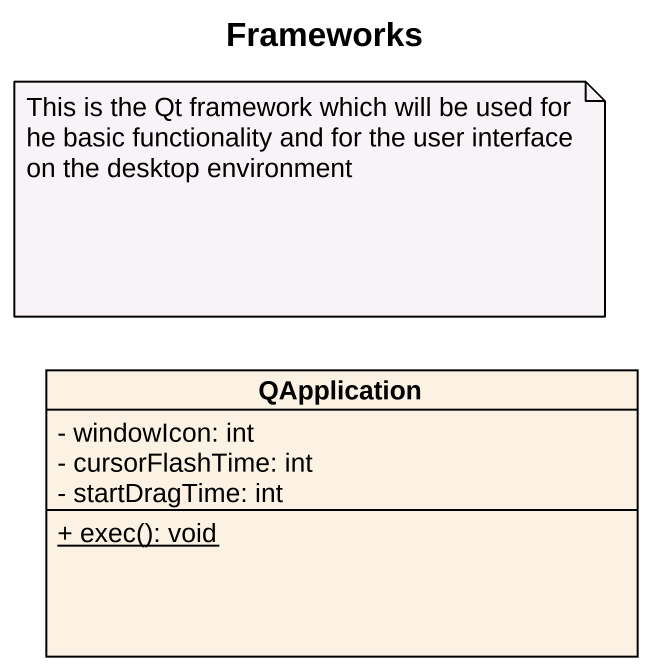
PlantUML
@startuml
title Frameworks
hide circle
hide empty members
skinparam classAttributeIconSize 0
class QApplication {
  - windowIcon: int
  - cursorFlashTime: int
  - startDragTime: int
  {static} + exec(): void
}
note as N1
  This is the Qt framework which will be used for he basic functionality and for the user interface on the desktop environment
end note
@enduml
